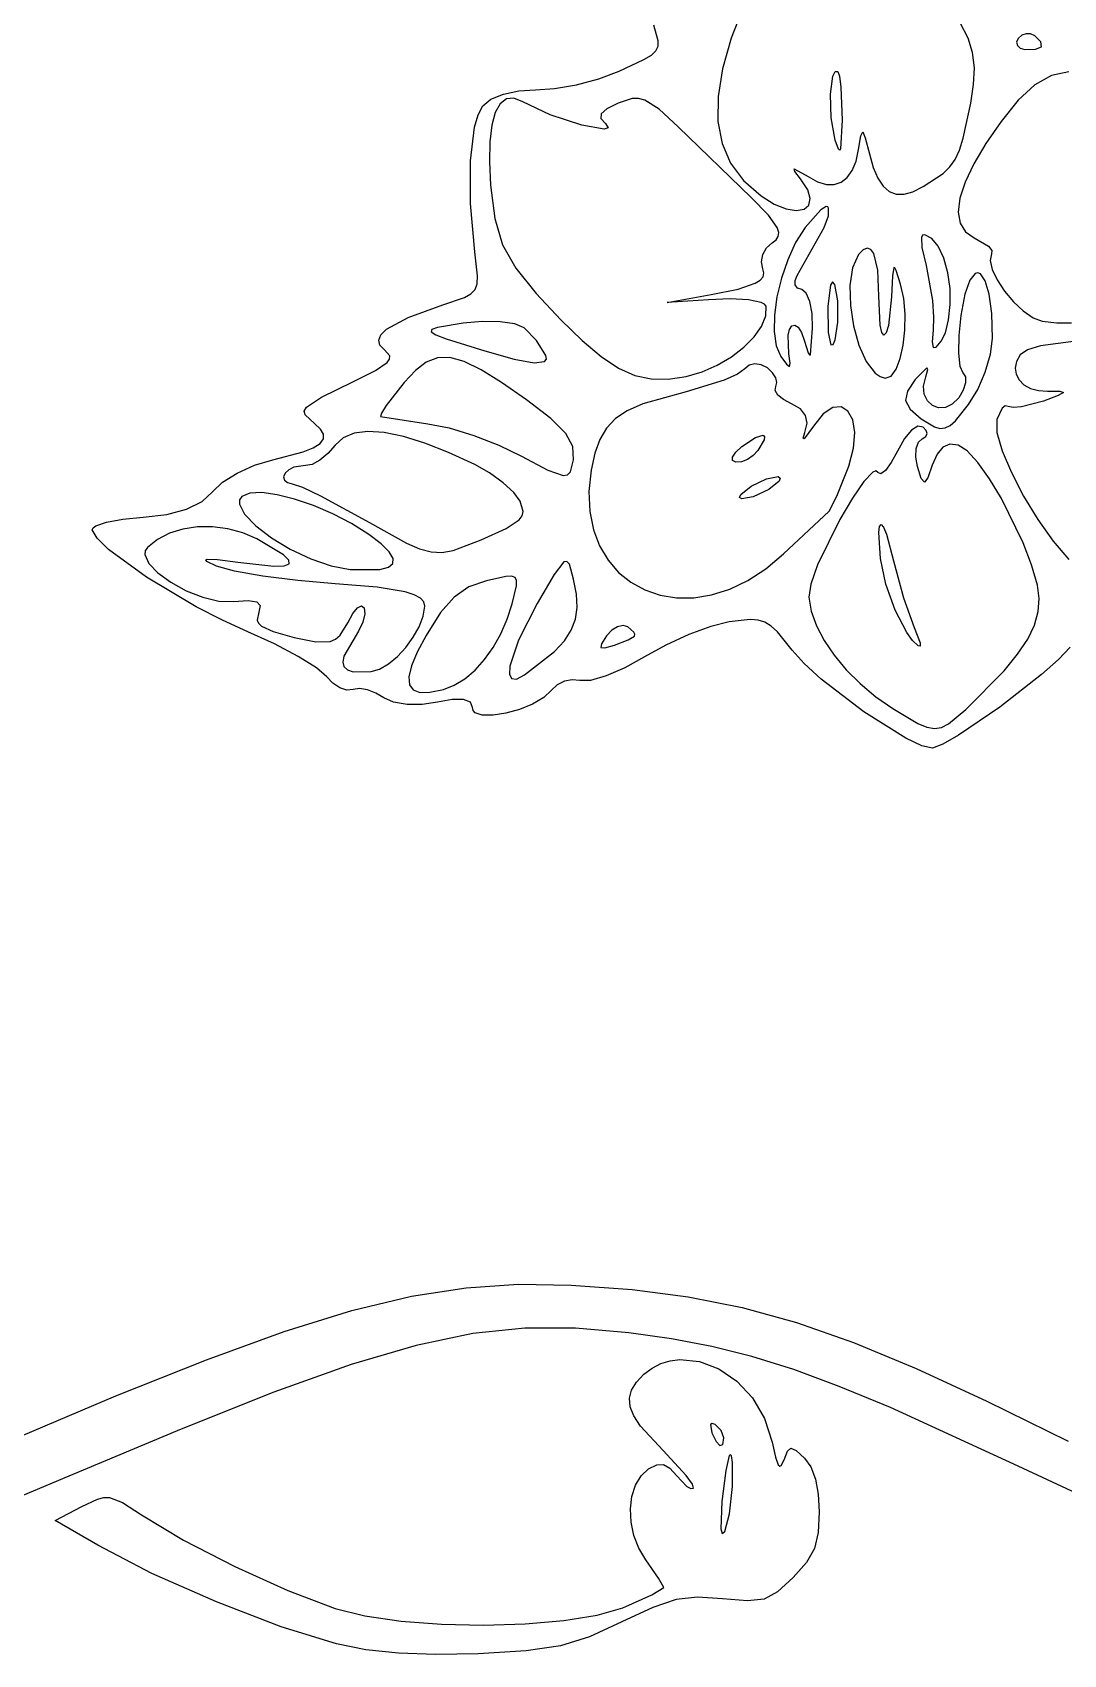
# Model space of a CAD drawing. Extents: x 9 to 1857, y 16 to 982.
# Drawn here: x 249.4 to 352.3, y 31.4 to 193.4 of the extents above; entities that cross this region are included whole.
import ezdxf

# ---------------------------------------------------------------- set-up
doc = ezdxf.new("R2010")
doc.units = 0

msp = doc.modelspace()

# ---------------------------------------------------------------- linework, layer by layer
at = {"layer": 'Layer 1'}
for p, q in [((320.46699, 196.23823), (319.159458, 192.833837)), ((311.855817, 192.584184), (311.41729, 194.13751)), ((319.159458, 192.833837), (318.281058, 189.761957)), ((342.811639, 192.835104), (342.055657, 194.288916)), ((343.25927, 191.388042), (342.811639, 192.835104)), ((347.82043, 192.81691), (347.654417, 192.435149)), ((348.168901, 193.131783), (347.82043, 192.81691)), ((348.597087, 193.284162), (348.168901, 193.131783)), ((349.050688, 193.265793), (348.597087, 193.284162)), ((349.4754, 193.06842), (349.050688, 193.265793)), ((350.060677, 192.45591), (349.4754, 193.06842)), ((349.4754, 193.06842), (349.4754, 193.06842)), ((311.177868, 191.149206), (311.634282, 191.577744)), ((311.634282, 191.577744), (311.847182, 192.038683)), ((311.847182, 192.038683), (311.855817, 192.584184)), ((343.429905, 189.872164), (343.25927, 191.388042)), ((347.654417, 192.435149), (347.723035, 192.100648)), ((347.723035, 192.100648), (348.004705, 191.849475)), ((348.004705, 191.849475), (348.47785, 191.7177)), ((348.47785, 191.7177), (349.525704, 191.731515)), ((349.525704, 191.731515), (350.13282, 191.96922)), ((350.13282, 191.96922), (350.060677, 192.45591)), ((305.948528, 188.786732), (307.95504, 189.5364)), ((307.95504, 189.5364), (310.438689, 190.700909)), ((310.438689, 190.700909), (311.177868, 191.149206)), ((318.281058, 189.761957), (317.833697, 187.000604)), ((343.354898, 188.211905), (343.429905, 189.872164)), ((301.501925, 187.800691), (303.70621, 188.18792)), ((303.70621, 188.18792), (305.948528, 188.786732)), ((329.071784, 187.256485), (329.303879, 189.049496)), ((329.303879, 189.049496), (329.520403, 189.492398)), ((329.520403, 189.492398), (329.79884, 189.50898)), ((329.79884, 189.50898), (329.971678, 189.02446)), ((329.971678, 189.02446), (330.114016, 187.947651)), ((330.114016, 187.947651), (330.24821, 184.65434)), ((343.0656, 186.3317), (343.354898, 188.211905)), ((349.467744, 188.159986), (347.819069, 186.63224)), ((351.120031, 189.105475), (349.467744, 188.159986)), ((352.84921, 189.471894), (351.120031, 189.105475)), ((294.35257, 186.06858), (295.159848, 186.727609)), ((295.159848, 186.727609), (296.420092, 187.252194)), ((296.70512, 186.775429), (296.083255, 186.290686)), ((296.420092, 187.252194), (297.960811, 187.589269)), ((297.456393, 186.844272), (296.70512, 186.775429)), ((298.33127, 186.48217), (297.456393, 186.844272)), ((297.960811, 187.589269), (299.60951, 187.68577)), ((301.083674, 185.179672), (298.33127, 186.48217)), ((299.60951, 187.68577), (301.501925, 187.800691)), ((307.86634, 186.35904), (306.734805, 185.782613)), ((309.266749, 186.803198), (307.86634, 186.35904)), ((309.892, 186.804715), (309.266749, 186.803198)), ((310.520567, 186.63798), (309.892, 186.804715)), ((311.947519, 185.736119), (310.520567, 186.63798)), ((317.833697, 187.000604), (317.819284, 184.527788)), ((329.132982, 184.873457), (329.071784, 187.256485)), ((342.321426, 182.856952), (343.0656, 186.33171)), ((343.0656, 186.33171), (343.0656, 186.3317)), ((347.819069, 186.63224), (346.10072, 184.51905)), ((293.52647, 183.951505), (293.890038, 185.186185)), ((293.890038, 185.186185), (294.35257, 186.06858)), ((295.596604, 185.405089), (295.250971, 184.133682)), ((296.083255, 186.290686), (295.596604, 185.405089)), ((304.223587, 184.157754), (301.083674, 185.179672)), ((306.169675, 185.288404), (306.132493, 184.814608)), ((306.132493, 184.814608), (306.5848, 184.29942)), ((306.734805, 185.782613), (306.169675, 185.288404)), ((313.86733, 183.97035), (311.947519, 185.736119)), ((329.5179, 182.64392), (329.132982, 184.873457)), ((293.105451, 180.593304), (293.52647, 183.951505)), ((295.250971, 184.133682), (295.052161, 182.49151)), ((306.480725, 183.752356), (304.223587, 184.157754)), ((306.881288, 183.885834), (306.480725, 183.752356)), ((306.5848, 184.29942), (306.881288, 183.885834)), ((321.12876, 176.93388), (313.86733, 183.97035)), ((317.819284, 184.527788), (318.239725, 182.32152)), ((330.24821, 184.65434), (330.080282, 181.775225)), ((331.86644, 181.71975), (332.089094, 183.068954)), ((332.089094, 183.068954), (332.283761, 183.468441)), ((332.283761, 183.468441), (332.540418, 182.880675)), ((346.10072, 184.51905), (344.564394, 182.302284)), ((295.052161, 182.49151), (295.005979, 180.493617)), ((318.239725, 182.32152), (319.09693, 180.359814)), ((329.852767, 181.75321), (329.5179, 182.64392)), ((329.5179, 182.64392), (329.5179, 182.64392)), ((329.979397, 181.648612), (329.852767, 181.75321)), ((330.080282, 181.775225), (329.979397, 181.648612)), ((331.613799, 180.560982), (331.86644, 181.71975)), ((332.540418, 182.880675), (332.94904, 181.26812)), ((341.519051, 180.729097), (341.949907, 181.663831)), ((341.949907, 181.663831), (342.321426, 182.856952)), ((344.564394, 182.302284), (343.364703, 180.274965)), ((293.107967, 176.330016), (293.105451, 180.593304)), ((295.005979, 180.493617), (295.11823, 178.15505)), ((319.09693, 180.359814), (320.392805, 178.62068)), ((331.235621, 179.626367), (331.613799, 180.560982)), ((332.94904, 181.26812), (333.338053, 179.917539)), ((333.338053, 179.917539), (333.792016, 178.845657)), ((340.300188, 179.321441), (340.984074, 179.974414)), ((340.984074, 179.974414), (341.519051, 180.729097)), ((343.364703, 180.274965), (342.504981, 178.451562)), ((320.392805, 178.62068), (322.12926, 177.08213)), ((325.507024, 179.511269), (325.433074, 179.787333)), ((325.433074, 179.787333), (326.84519, 179.00435)), ((326.06779, 178.78062), (325.507024, 179.511269)), ((326.787819, 177.704017), (326.06779, 178.78062)), ((326.84519, 179.00435), (327.783494, 178.489625)), ((327.783494, 178.489625), (328.651432, 178.228888)), ((328.651432, 178.228888), (329.439809, 178.217166)), ((329.439809, 178.217166), (330.13943, 178.449486)), ((330.13943, 178.449486), (330.741099, 178.920877)), ((330.741099, 178.920877), (331.235621, 179.626367)), ((333.792016, 178.845657), (334.318552, 178.047834)), ((338.30655, 178.00728), (340.300188, 179.321441)), ((342.504981, 178.451562), (341.988564, 176.846546)), ((295.11823, 178.15505), (295.532711, 174.821773)), ((322.865842, 175.161768), (321.12876, 176.93388)), ((322.12926, 177.08213), (323.441926, 176.261104)), ((327.049464, 176.826056), (326.787819, 177.704017)), ((326.908727, 176.170886), (327.049464, 176.826056)), ((334.318552, 178.047834), (334.925281, 177.519434)), ((334.925281, 177.519434), (335.619824, 177.255816)), ((335.619824, 177.255816), (336.409803, 177.252344)), ((336.409803, 177.252344), (337.302838, 177.504378)), ((337.302838, 177.504378), (338.30655, 178.00728)), ((341.988564, 176.846546), (341.818787, 175.474387)), ((293.55247, 171.49768), (293.107967, 176.330016)), ((323.750526, 173.914457), (322.865842, 175.161768)), ((323.441926, 176.261104), (324.632206, 175.783616)), ((324.632206, 175.783616), (325.644098, 175.625516)), ((325.644098, 175.625516), (326.421605, 175.762656)), ((326.421605, 175.762656), (326.908727, 176.170886)), ((328.112602, 175.707444), (326.52558, 173.92963)), ((328.636853, 176.015615), (328.112602, 175.707444)), ((328.423724, 173.943382), (328.851934, 175.092138)), ((328.797887, 175.996912), (328.636853, 176.015615)), ((328.87866, 175.8525), (328.797887, 175.996912)), ((328.851934, 175.092138), (328.87866, 175.8525)), ((341.818787, 175.474387), (341.998985, 174.349555)), ((295.532711, 174.821773), (296.307771, 172.201629)), ((323.894857, 173.441121), (323.750526, 173.914457)), ((323.852055, 173.043208), (323.894857, 173.441121)), ((326.52558, 173.92963), (325.585671, 172.42699)), ((325.72745, 169.12401), (328.423724, 173.943382)), ((341.998985, 174.349555), (342.532495, 173.486519)), ((342.532495, 173.486519), (343.42265, 172.89975)), ((296.307771, 172.201629), (297.63001, 169.852495)), ((322.303762, 171.231792), (322.668416, 171.88968)), ((322.668416, 171.88968), (323.23967, 172.39928)), ((323.23967, 172.39928), (323.630774, 172.702125)), ((323.630774, 172.702125), (323.852055, 173.043208)), ((325.585671, 172.42699), (324.793032, 170.709517)), ((332.73253, 171.86769), (332.325713, 171.702891)), ((333.089648, 171.73472), (332.73253, 171.86769)), ((333.390609, 171.317234), (333.089648, 171.73472)), ((338.265657, 173.146075), (338.151444, 172.922361)), ((338.151444, 172.922361), (338.203012, 171.921434)), ((338.203012, 171.921434), (338.61441, 170.11949)), ((338.475901, 173.197891), (338.265657, 173.146075)), ((339.19258, 172.82364), (338.475901, 173.197891)), ((339.830273, 172.066047), (339.19258, 172.82364)), ((340.385258, 170.870604), (339.830273, 172.066047)), ((343.42265, 172.89975), (344.851294, 172.049215)), ((344.851294, 172.049215), (345.172499, 171.636937)), ((293.815141, 169.08721), (293.55247, 171.49768)), ((322.17603, 170.510548), (322.303762, 171.231792)), ((322.31554, 169.81088), (322.17603, 170.510548)), ((324.793032, 170.709517), (324.164967, 168.86913)), ((331.87566, 171.22707), (331.267368, 169.885944)), ((332.325713, 171.702891), (331.87566, 171.22707)), ((333.798216, 169.681721), (333.390609, 171.317234)), ((338.61441, 170.11949), (339.244575, 166.630036)), ((340.797941, 169.401408), (340.385258, 170.870604)), ((345.1558, 171.30317), (344.996342, 170.646256)), ((344.996342, 170.646256), (345.208534, 169.741464)), ((345.172499, 171.636937), (345.1558, 171.30317)), ((293.775205, 168.30845), (293.815141, 169.08721)), ((297.63001, 169.852495), (299.68603, 167.33225)), ((321.537452, 168.351931), (322.038287, 168.668502)), ((322.038287, 168.668502), (322.326685, 169.013083)), ((322.414988, 169.391825), (322.31554, 169.81088)), ((322.326685, 169.013083), (322.414988, 169.391825)), ((324.164967, 168.86913), (323.718784, 166.997746)), ((325.532244, 168.621302), (325.72745, 169.12401)), ((325.554574, 168.190146), (325.532244, 168.621302)), ((329.274125, 168.499171), (329.061914, 168.172001)), ((329.513, 168.244), (329.274125, 168.499171)), ((331.267368, 169.885944), (331.004858, 168.131377)), ((333.90367, 167.06717), (333.798216, 169.681721)), ((335.250828, 169.088916), (335.1429, 167.00287)), ((335.390679, 169.928049), (335.250828, 169.088916)), ((335.496079, 169.912556), (335.390679, 169.928049)), ((335.637665, 169.624375), (335.496079, 169.912556)), ((336.067, 168.282), (335.637665, 169.624375)), ((341.00873, 167.82256), (340.797941, 169.401408)), ((342.983485, 168.660592), (342.487576, 167.277253)), ((343.516524, 169.319528), (342.983485, 168.660592)), ((343.78354, 169.387097), (343.516524, 169.319528)), ((344.043728, 169.28527), (343.78354, 169.387097)), ((344.522131, 168.589029), (344.043728, 169.28527)), ((344.908771, 167.262013), (344.522131, 168.589029)), ((345.208534, 169.741464), (345.719384, 168.686293)), ((345.719384, 168.686293), (346.455899, 167.57824)), ((290.37192, 166.19269), (292.523043, 166.932057)), ((292.523043, 166.932057), (293.166428, 167.293041)), ((293.166428, 167.293041), (293.571391, 167.731116)), ((293.571391, 167.731116), (293.775205, 168.30845)), ((299.68603, 167.33225), (302.123346, 164.71554)), ((312.748881, 166.451596), (317.16289, 167.2427)), ((317.16289, 167.2427), (319.849101, 167.778209)), ((319.849101, 167.778209), (321.537452, 168.351931)), ((323.718784, 166.997746), (323.471787, 165.187286)), ((325.77923, 167.87642), (325.554574, 168.190146)), ((326.191, 167.726), (325.77923, 167.87642)), ((326.651865, 167.382083), (326.191, 167.72605)), ((326.191, 167.72605), (326.191, 167.726)), ((327.010191, 166.541384), (326.651865, 167.382083)), ((329.061914, 168.172001), (328.80978, 166.05761)), ((329.807814, 166.614265), (329.513, 168.244)), ((329.513, 168.244), (329.513, 168.244)), ((331.004858, 168.131377), (331.049716, 166.141298)), ((334.022245, 164.172765), (333.90367, 167.06717)), ((335.1429, 167.00287), (334.842288, 164.130204)), ((336.06703, 168.28193), (336.067, 168.282)), ((336.377491, 166.836061), (336.06703, 168.28193)), ((341.006391, 166.223216), (341.00873, 167.82256)), ((341.00873, 167.82256), (341.00873, 167.82256)), ((342.487576, 167.277253), (342.07176, 165.1383)), ((345.160682, 165.335434), (344.908771, 167.262013)), ((346.455899, 167.57824), (347.345085, 166.514805)), ((286.885084, 164.936052), (290.37192, 166.19269)), ((316.88656, 166.71473), (312.748881, 166.451596)), ((319.061979, 166.798601), (316.88656, 166.71473)), ((320.872825, 166.702549), (319.061979, 166.798601)), ((322.130148, 166.448154), (320.872825, 166.702549)), ((322.492193, 166.268323), (322.130148, 166.448154)), ((322.645, 166.057), (322.492193, 166.268323)), ((322.601112, 165.090049), (322.64496, 166.05696)), ((322.64496, 166.05696), (322.645, 166.057)), ((327.230347, 165.33031), (327.010191, 166.541384)), ((327.2767, 163.87522), (327.230347, 165.33031)), ((328.80978, 166.05761), (328.849129, 163.450475)), ((329.797401, 164.483576), (329.807814, 166.614265)), ((331.049716, 166.141298), (331.363529, 164.093637)), ((336.51233, 165.268453), (336.377491, 166.836061)), ((336.487738, 163.678741), (336.51233, 165.268453)), ((339.244575, 166.630036), (339.366157, 164.984041)), ((340.838767, 164.698213), (341.006391, 166.223216)), ((345.2349, 162.8405), (345.160682, 165.335434)), ((347.345085, 166.514805), (348.313949, 165.593486)), ((348.313949, 165.593486), (349.289499, 164.911781)), ((284.178768, 163.217278), (284.743105, 163.767092)), ((284.743105, 163.767092), (286.885084, 164.936052)), ((289.25002, 163.747009), (289.190044, 163.515787)), ((289.81868, 163.943502), (289.25002, 163.747009)), ((292.38064, 164.362), (289.81868, 163.943502)), ((294.288876, 164.533355), (292.38064, 164.362)), ((296.073239, 164.506757), (294.288876, 164.533355)), ((297.533892, 164.296781), (296.073239, 164.506757)), ((298.471, 163.918), (297.533892, 164.296781)), ((299.715204, 162.646901), (298.471, 163.918)), ((298.471, 163.918), (298.471, 163.918)), ((302.123346, 164.71554), (304.256184, 162.629613)), ((321.429396, 162.998978), (322.178138, 164.055086)), ((322.178138, 164.055086), (322.601112, 165.090049)), ((323.471787, 165.187286), (323.441281, 163.529667)), ((324.826811, 163.158908), (324.9701, 163.756577)), ((324.9701, 163.756577), (325.201968, 164.10509)), ((325.201968, 164.10509), (325.495167, 164.182352)), ((325.495167, 164.182352), (325.822452, 163.966269)), ((325.822452, 163.966269), (326.156576, 163.434747)), ((327.054369, 161.212019), (327.2767, 163.87522)), ((329.54123, 162.720547), (329.797401, 164.483576)), ((331.363529, 164.093637), (331.907881, 162.166324)), ((334.191975, 163.441892), (334.022245, 164.172765)), ((334.842288, 164.130204), (334.62705, 163.41931)), ((336.319909, 162.166556), (336.487738, 163.678741)), ((339.32754, 163.68536), (339.229852, 162.510422)), ((339.366157, 164.984041), (339.32754, 163.68536)), ((340.534902, 163.420165), (340.838767, 164.698213)), ((342.07176, 165.1383), (341.86566, 163.12915)), ((349.289499, 164.911781), (350.19874, 164.56719)), ((350.19874, 164.56719), (351.654482, 164.409513)), ((351.654482, 164.409513), (353.120723, 164.417932)), ((283.953443, 162.691527), (284.178768, 163.217278)), ((284.068063, 162.190553), (283.953443, 162.691527)), ((284.52356, 161.71507), (284.068063, 162.190553)), ((289.190044, 163.515787), (289.664103, 163.217414)), ((289.664103, 163.217414), (290.697549, 162.819465)), ((290.697549, 162.819465), (294.54401, 161.59514)), ((300.63438, 161.15114), (299.715204, 162.646901)), ((304.256184, 162.629613), (306.156105, 161.034869)), ((320.408241, 161.968633), (321.429396, 162.998978)), ((323.441281, 163.529667), (323.644574, 162.116809)), ((323.644574, 162.116809), (324.09897, 161.04063)), ((324.91496, 161.30448), (324.826811, 163.158908)), ((326.156576, 163.434747), (326.47029, 162.56569)), ((326.47029, 162.56569), (326.830979, 161.4248)), ((328.849129, 163.450475), (329.09877, 162.19379)), ((329.09877, 162.19379), (329.33957, 162.248346)), ((329.33957, 162.248346), (329.54123, 162.720547)), ((331.907881, 162.166324), (332.64436, 160.537289)), ((334.401927, 163.190306), (334.191975, 163.441892)), ((334.62705, 163.41931), (334.401927, 163.190306)), ((336.025032, 160.831534), (336.319909, 162.166556)), ((339.229852, 162.510422), (339.312984, 161.955516)), ((339.602469, 161.984615), (340.12384, 162.56169)), ((340.12384, 162.56169), (340.534902, 163.420165)), ((341.86566, 163.12915), (341.836796, 161.380501)), ((345.035944, 161.264097), (345.2349, 162.8405)), ((345.2349, 162.8405), (345.2349, 162.8405)), ((350.023327, 162.111992), (348.731732, 161.718052)), ((353.578821, 162.570451), (350.023327, 162.111992)), ((283.625616, 159.647565), (284.80222, 160.459777)), ((285.054794, 161.101399), (284.52356, 161.71507)), ((284.80222, 160.459777), (285.035247, 160.792997)), ((285.035247, 160.792997), (285.054794, 161.101399)), ((288.704869, 160.481441), (287.61886, 159.656669)), ((289.825347, 160.909777), (288.704869, 160.481441)), ((291.059016, 160.930509), (289.825347, 160.909777)), ((292.484596, 160.532466), (291.059016, 160.930509)), ((294.180806, 159.70448), (292.484596, 160.532466)), ((294.54401, 161.59514), (297.495685, 160.768925)), ((297.495685, 160.768925), (299.483339, 160.420344)), ((299.483339, 160.420344), (300.523921, 160.54816)), ((300.523921, 160.54816), (300.694356, 160.790332)), ((300.694356, 160.790332), (300.63438, 161.15114)), ((306.156105, 161.034869), (307.894672, 159.891713)), ((317.762121, 160.172853), (319.168031, 161.010955)), ((319.168031, 161.010955), (320.408241, 161.968633)), ((324.09897, 161.04063), (324.660645, 160.26408)), ((325.037678, 160.385992), (324.91496, 161.30448)), ((324.963228, 160.04253), (325.037678, 160.385992)), ((326.830979, 161.4248), (326.956908, 161.197639)), ((326.956908, 161.197639), (327.054369, 161.212019)), ((332.64436, 160.537289), (333.534551, 159.384461)), ((335.619301, 159.773306), (336.025032, 160.831534)), ((339.312984, 161.955516), (339.602469, 161.984615)), ((341.836796, 161.380501), (341.978237, 160.080121)), ((344.520602, 159.495972), (345.035944, 161.264097)), ((347.630441, 160.554236), (347.503549, 159.891812)), ((347.99857, 161.22762), (347.630441, 160.554236)), ((348.731732, 161.718052), (347.99857, 161.22762)), ((281.38476, 158.52212), (283.625616, 159.647565)), ((287.61886, 159.656669), (286.4886, 158.44663)), ((296.226367, 158.435381), (294.180806, 159.70448)), ((307.894672, 159.891713), (309.543447, 159.160545)), ((309.543447, 159.160545), (311.17399, 158.801769)), ((311.17399, 158.801769), (312.857864, 158.775786)), ((312.857864, 158.775786), (314.66663, 159.043)), ((314.66663, 159.043), (316.243869, 159.501232)), ((316.243869, 159.501232), (317.762121, 160.172853)), ((319.783542, 159.275785), (318.44055, 158.66489)), ((320.50648, 159.81117), (319.783542, 159.275785)), ((320.947497, 160.172874), (320.50648, 159.81117)), ((321.522881, 160.310861), (320.947497, 160.172874)), ((322.15808, 160.222103), (321.522881, 160.310861)), ((322.77854, 159.90357), (322.15808, 160.222103)), ((323.284702, 159.430244), (322.77854, 159.90357)), ((323.608634, 158.920019), (323.284702, 159.430244)), ((323.723336, 158.434234), (323.608634, 158.920019)), ((324.660645, 160.26408), (324.963228, 160.04253)), ((333.534551, 159.384461), (334.025284, 159.042228)), ((334.025284, 159.042228), (334.54004, 158.88577)), ((334.54004, 158.88577), (335.118906, 159.091507)), ((335.118906, 159.091507), (335.619301, 159.773306)), ((337.52685, 158.75349), (336.742113, 157.597096)), ((338.684911, 159.923929), (337.52685, 158.75349)), ((338.357336, 158.094251), (338.57068, 159.02631)), ((338.57068, 159.02631), (338.785161, 159.733189)), ((338.785161, 159.733189), (338.684911, 159.923929)), ((341.978237, 160.080121), (342.28305, 159.41578)), ((342.28305, 159.41578), (342.539737, 159.006593)), ((342.539737, 159.006593), (342.550131, 158.400954)), ((343.76702, 157.752392), (344.520602, 159.495972)), ((347.503549, 159.891812), (347.598831, 159.265769)), ((347.598831, 159.265769), (347.897225, 158.701525)), ((278.22612, 156.97609), (281.38476, 158.52212)), ((286.4886, 158.44663), (284.692769, 156.142075)), ((298.7, 156.714), (296.226367, 158.435381)), ((314.66156, 157.51759), (310.317272, 156.301208)), ((318.44055, 158.66489), (314.66156, 157.51759)), ((323.537965, 157.646701), (323.60181, 158.03423)), ((323.809711, 157.194897), (323.537965, 157.646701)), ((323.60181, 158.03423), (323.723336, 158.434234)), ((324.366055, 156.734968), (323.809711, 157.194897)), ((336.742113, 157.597096), (336.564676, 156.664698)), ((338.434244, 157.283228), (338.357336, 158.094251)), ((338.745928, 156.628385), (338.434244, 157.283228)), ((342.327315, 157.680525), (341.88437, 156.92697)), ((342.550131, 158.400954), (342.327315, 157.680525)), ((342.85334, 156.24962), (343.76702, 157.752392)), ((347.897225, 158.701525), (348.379669, 158.224501)), ((348.379669, 158.224501), (349.027101, 157.860115)), ((349.027101, 157.860115), (349.820459, 157.633789)), ((349.820459, 157.633789), (350.74068, 157.57094)), ((351.792312, 157.156221), (350.33792, 156.59657)), ((350.74068, 157.57094), (351.966483, 157.577597)), ((352.326096, 157.461294), (351.792312, 157.156221)), ((351.966483, 157.577597), (352.326096, 157.461294)), ((276.512241, 155.586871), (276.729701, 155.979539)), ((276.599236, 155.211038), (276.512241, 155.586871)), ((276.729701, 155.979539), (278.22612, 156.97609)), ((284.692769, 156.142075), (284.216402, 155.389375)), ((301.137211, 154.844196), (298.69999, 156.714)), ((298.69999, 156.714), (298.7, 156.714)), ((308.778789, 155.624541), (307.587945, 154.840623)), ((310.317272, 156.301208), (308.778789, 155.624541)), ((325.156, 156.32306), (324.366055, 156.734968)), ((326.059337, 155.806983), (325.156, 156.32306)), ((326.58431, 155.161297), (326.059337, 155.806983)), ((329.287393, 155.953493), (328.345741, 155.331547)), ((330.127767, 156.014538), (329.287393, 155.953493)), ((330.811764, 155.577131), (330.127767, 156.014538)), ((331.284285, 154.703724), (330.811764, 155.577131)), ((336.564676, 156.664698), (337.019296, 155.795437)), ((337.019296, 155.795437), (338.13073, 154.82846)), ((339.236914, 156.164869), (338.745928, 156.628385)), ((339.851726, 155.927824), (339.236914, 156.164869)), ((340.534889, 155.952395), (339.851726, 155.927824)), ((341.230929, 156.273729), (340.534889, 155.952395)), ((341.88437, 156.92697), (341.230929, 156.273729)), ((341.540169, 154.634784), (342.85334, 156.24962)), ((346.192108, 155.895062), (345.66092, 154.76752)), ((346.511938, 156.121202), (346.192108, 155.895062)), ((346.81733, 156.06547), (346.511938, 156.121202)), ((347.309265, 155.94923), (346.81733, 156.06547)), ((348.137023, 156.010616), (347.309265, 155.94923)), ((350.33792, 156.59657), (348.137023, 156.010616)), ((277.53846, 154.34916), (276.599236, 155.211038)), ((278.151606, 153.802107), (277.53846, 154.34916)), ((284.216402, 155.389375), (284.1245, 155.05159)), ((284.1245, 155.05159), (288.87019, 154.32374)), ((288.87019, 154.32374), (290.981048, 153.912148)), ((290.981048, 153.912148), (293.446401, 153.162516)), ((302.625646, 153.361229), (301.137211, 154.844196)), ((306.688637, 153.903251), (306.024763, 152.766226)), ((307.587945, 154.840623), (306.688637, 153.903251)), ((327.35791, 154.08625), (326.431753, 152.821743)), ((326.51355, 153.45067), (326.734516, 154.378396)), ((326.734516, 154.378396), (326.58431, 155.161297)), ((328.345741, 155.331547), (327.35791, 154.08625)), ((331.49023, 153.456766), (331.284285, 154.703724)), ((337.786066, 154.081239), (337.155122, 153.68258)), ((338.31483, 153.99547), (337.786066, 154.081239)), ((338.13073, 154.82846), (339.459133, 154.008543)), ((338.623366, 153.670242), (338.31483, 153.99547)), ((339.459133, 154.008543), (339.998813, 153.86603)), ((339.998813, 153.86603), (340.50219, 153.915871)), ((340.50219, 153.915871), (341.004297, 154.168609)), ((341.004297, 154.168609), (341.540169, 154.634784)), ((345.66092, 154.76752), (345.686079, 153.453065)), ((277.424488, 151.927239), (278.094405, 152.358741)), ((278.094405, 152.358741), (278.435169, 152.811791)), ((278.452372, 153.291282), (278.151606, 153.802107)), ((278.435169, 152.811791), (278.452372, 153.291282)), ((280.412206, 152.92291), (279.6127, 152.18482)), ((281.503429, 153.378386), (280.412206, 152.92291)), ((282.874937, 153.552824), (281.503429, 153.378386)), ((284.515301, 153.4478), (282.874937, 153.552824)), ((286.41309, 153.06489), (284.515301, 153.4478)), ((288.556873, 152.405669), (286.41309, 153.06489)), ((290.93522, 151.471714), (288.556873, 152.405669)), ((293.446401, 153.162516), (295.959652, 152.181429)), ((303.32911, 152.056774), (302.625646, 153.361229)), ((306.024763, 152.766226), (305.540222, 151.383346)), ((320.22335, 152.04738), (321.566787, 152.952961)), ((321.566787, 152.952961), (322.339108, 153.173413)), ((322.453345, 152.730553), (321.82253, 151.6462)), ((322.339108, 153.173413), (322.483922, 153.033533)), ((322.483922, 153.033533), (322.453345, 152.730553)), ((326.332776, 152.889121), (326.51355, 153.45067)), ((326.431753, 152.821743), (326.332776, 152.889121)), ((331.374502, 151.898708), (331.49023, 153.456766)), ((336.46632, 152.841136), (335.76398, 151.59855)), ((337.155122, 153.68258), (336.46632, 152.841136)), ((337.631439, 151.840661), (337.844669, 152.480798)), ((337.844669, 152.480798), (338.22453, 152.82822)), ((338.22453, 152.82822), (338.57526, 153.048311)), ((338.57526, 153.048311), (338.709191, 153.341754)), ((338.709191, 153.341754), (338.623366, 153.670242)), ((340.980647, 152.289844), (340.279769, 151.994823)), ((341.82419, 152.2035), (340.980647, 152.289844)), ((345.686079, 153.453065), (346.208799, 151.622544)), ((271.562588, 150.178048), (273.38391, 150.71309)), ((273.38391, 150.71309), (276.419828, 151.512392)), ((276.419828, 151.512392), (277.424488, 151.927239)), ((278.072532, 150.68374), (277.292711, 150.260389)), ((278.878413, 151.347533), (278.072532, 150.68374)), ((279.6127, 152.18482), (278.878413, 151.347533)), ((293.5367, 150.2646), (290.93522, 151.471714)), ((295.959652, 152.181429), (298.2142, 151.07547)), ((298.2142, 151.07547), (300.843107, 149.680659)), ((303.106527, 149.526941), (303.41142, 150.72251)), ((303.41142, 150.72251), (303.32911, 152.056774)), ((305.540222, 151.383346), (305.17891, 149.70841)), ((319.294394, 150.645094), (319.294644, 150.995314)), ((319.294644, 150.995314), (319.610792, 151.479879)), ((319.610792, 151.479879), (320.22335, 152.04738)), ((320.783041, 150.768567), (320.18456, 150.531764)), ((321.353017, 151.152795), (320.783041, 150.768567)), ((321.82253, 151.6462), (321.353017, 151.152795)), ((330.882, 150.092), (331.374502, 151.898708)), ((335.76398, 151.59855), (335.135349, 150.455432)), ((337.599909, 150.999061), (337.631439, 151.840661)), ((337.76515, 150.04725), (337.599909, 150.999061)), ((339.703246, 151.304307), (339.23277, 150.20417)), ((340.279769, 151.994823), (339.703246, 151.304307)), ((342.708156, 151.633369), (341.82419, 152.2035)), ((343.769025, 150.465802), (342.708156, 151.633369)), ((346.208799, 151.622544), (347.131082, 149.449066)), ((268.356909, 148.487342), (269.821115, 149.401425)), ((269.821115, 149.401425), (271.562588, 150.178048)), ((274.60987, 149.38953), (274.459444, 149.02837)), ((274.975538, 149.727685), (274.60987, 149.38953)), ((275.47955, 149.98274), (274.975538, 149.727685)), ((276.6366, 150.14443), (275.47955, 149.98274)), ((277.292711, 150.260389), (276.6366, 150.14443)), ((293.53677, 150.2646), (293.5367, 150.2646)), ((295.023643, 149.416003), (293.53677, 150.2646)), ((296.374801, 148.442696), (295.023643, 149.416003)), ((300.843107, 149.680659), (302.362152, 149.17207)), ((302.362152, 149.17207), (302.810224, 149.242996)), ((302.810224, 149.242996), (303.106527, 149.526941)), ((305.17891, 149.70841), (304.951794, 147.549609)), ((319.62953, 150.48063), (319.294394, 150.645094)), ((320.18456, 150.531764), (319.62953, 150.48063)), ((319.62953, 150.48063), (319.62953, 150.48063)), ((322.68713, 148.83812), (323.847154, 149.046871)), ((323.847154, 149.046871), (324.048002, 148.904516)), ((329.69102, 147.081563), (330.88204, 150.09198)), ((330.88204, 150.09198), (330.882, 150.092)), ((333.293651, 149.494873), (332.397142, 148.549788)), ((333.603864, 149.617725), (333.293651, 149.494873)), ((333.79791, 149.46392), (333.603864, 149.617725)), ((334.087803, 149.318075), (333.79791, 149.46392)), ((334.55512, 149.671926), (334.087803, 149.318075)), ((335.135349, 150.455432), (334.55512, 149.671926)), ((338.136282, 148.871669), (337.76515, 150.04725)), ((339.23277, 150.20417), (338.779328, 148.940424)), ((344.933232, 148.831038), (343.769025, 150.465802)), ((347.131082, 149.449066), (348.35493, 147.105739)), ((266.309612, 146.560877), (267.36739, 147.53992)), ((267.36739, 147.53992), (268.356909, 148.487342)), ((272.275387, 147.447774), (271.070584, 147.397488)), ((273.802733, 147.238257), (272.275387, 147.447774)), ((274.459444, 149.02837), (274.541464, 148.710671)), ((274.541464, 148.710671), (274.83292, 148.470772)), ((274.83292, 148.470772), (275.3108, 148.34301)), ((275.3108, 148.34301), (276.343647, 147.990888)), ((276.343647, 147.990888), (278.146101, 147.14007)), ((297.441351, 147.464839), (296.374801, 148.442696)), ((298.0744, 146.60259), (297.441351, 147.464839)), ((304.951794, 147.549609), (305.03037, 145.55839)), ((320.10298, 147.26752), (321.136399, 148.100336)), ((321.136399, 148.100336), (322.68713, 148.83812)), ((322.9078, 147.774943), (321.35707, 147.03716)), ((323.94121, 148.60775), (322.9078, 147.774943)), ((324.048002, 148.904516), (323.94121, 148.60775)), ((332.397142, 148.549788), (331.253211, 146.889848)), ((338.444086, 148.499493), (338.136282, 148.871669)), ((338.779328, 148.940424), (338.444086, 148.499493)), ((346.127214, 146.859315), (344.933232, 148.831038)), ((262.792743, 145.262358), (264.766405, 145.794925)), ((264.766405, 145.794925), (266.309612, 146.560877)), ((270.057544, 146.71589), (270.039828, 146.298571)), ((270.039828, 146.298571), (270.553018, 145.292365)), ((270.2832, 147.05913), (270.057544, 146.71589)), ((271.070584, 147.397488), (270.2832, 147.05913)), ((275.557748, 146.797204), (273.802733, 147.238257)), ((277.445556, 146.152884), (275.557748, 146.797204)), ((279.371285, 145.333564), (277.445556, 146.152884)), ((278.146101, 147.14007), (283.04475, 144.45294)), ((298.381781, 145.562434), (298.0744, 146.60259)), ((319.996194, 146.97076), (320.10298, 147.26752)), ((320.197045, 146.828407), (319.996194, 146.97076)), ((321.35707, 147.03716), (320.197045, 146.828407)), ((321.35707, 147.03716), (321.35707, 147.03716)), ((328.93923, 145.61241), (329.69102, 147.081563)), ((331.253211, 146.889848), (330.00669, 144.776235)), ((348.310238, 142.425945), (346.127214, 146.859315)), ((348.35493, 147.105739), (349.782347, 144.765672)), ((255.702591, 144.121492), (256.77867, 144.489462)), ((256.77867, 144.489462), (258.414684, 144.790522)), ((258.414684, 144.790522), (260.4436, 144.98347)), ((260.4436, 144.98347), (262.792743, 145.262358)), ((270.553018, 145.292365), (271.672384, 144.14185)), ((281.240057, 144.367514), (279.371285, 145.333564)), ((282.957, 143.283), (281.240057, 144.367514)), ((283.04475, 144.45294), (286.713754, 142.400557)), ((296.665195, 143.851575), (297.987576, 144.720706)), ((297.987576, 144.720706), (298.286539, 145.130881)), ((298.286539, 145.130881), (298.381781, 145.562434)), ((305.03037, 145.55839), (305.389916, 143.745546)), ((324.38471, 141.32213), (328.93923, 145.61241)), ((330.00669, 144.776235), (327.785198, 140.232724)), ((333.974334, 144.07861), (334.13027, 144.262344)), ((334.13027, 144.262344), (334.358474, 144.006571)), ((349.782347, 144.765672), (351.315336, 142.601974)), ((255.35348, 143.72781), (255.426725, 143.92529)), ((255.842042, 142.890375), (255.35348, 143.72781)), ((255.426725, 143.92529), (255.702591, 144.121492)), ((256.988256, 141.769788), (255.842042, 142.890375)), ((261.864497, 142.779585), (260.85317, 141.9797)), ((263.064673, 143.388268), (261.864497, 142.779585)), ((264.410046, 143.802337), (263.064673, 143.388268)), ((265.85696, 144.018383), (264.410046, 143.802337)), ((267.361763, 144.032992), (265.85696, 144.018383)), ((268.880802, 143.842753), (267.361763, 144.032992)), ((270.370422, 143.444257), (268.880802, 143.842753)), ((271.78697, 142.83409), (270.370422, 143.444257)), ((271.672384, 144.14185), (273.247539, 142.948364)), ((274.434413, 141.244284), (271.78697, 142.83409)), ((273.247539, 142.948364), (275.128095, 141.813244)), ((282.95706, 143.283), (282.957, 143.283)), ((284.187305, 142.339069), (282.95706, 143.283)), ((291.376212, 141.679333), (294.18805, 142.72921)), ((294.18805, 142.72921), (296.665195, 143.851575)), ((305.389916, 143.745546), (306.005714, 142.121873)), ((333.90297, 143.453063), (333.974334, 144.07861)), ((334.06317, 140.8673), (333.90297, 143.453063)), ((334.358474, 144.006571), (334.646643, 143.3136)), ((334.646643, 143.3136), (335.35366, 140.62529)), ((351.315336, 142.601974), (352.855899, 140.787754)), ((260.768709, 138.996935), (256.988256, 141.769788)), ((260.637739, 141.643691), (260.601182, 141.258143)), ((260.601182, 141.258143), (260.997476, 140.380662)), ((260.85317, 141.9797), (260.637739, 141.643691)), ((274.980505, 140.705081), (274.434413, 141.244284)), ((275.128095, 141.813244), (277.163665, 140.837828)), ((284.998678, 141.537551), (284.187305, 142.339069)), ((285.391673, 140.87938), (284.998678, 141.537551)), ((286.713754, 142.400557), (288.043339, 141.823678)), ((288.043339, 141.823678), (289.187844, 141.522901)), ((289.187844, 141.522901), (290.260918, 141.480646)), ((290.260918, 141.480646), (291.376212, 141.679333)), ((306.005714, 142.121873), (306.853043, 140.698164)), ((322.622077, 139.833818), (324.38471, 141.32213)), ((349.152152, 140.224775), (348.310238, 142.425945)), ((260.997476, 140.380662), (261.907614, 139.431722)), ((261.907614, 139.431722), (263.197161, 138.495793)), ((266.69174, 140.731311), (266.830131, 140.812162)), ((266.800649, 140.587023), (266.69174, 140.731311)), ((267.75448, 140.10704), (266.800649, 140.587023)), ((266.830131, 140.812162), (267.854708, 140.784653)), ((269.555647, 139.603517), (267.75448, 140.10704)), ((267.854708, 140.784653), (269.88616, 140.50669)), ((272.389558, 139.105896), (269.555647, 139.603517)), ((269.88616, 140.50669), (273.493712, 140.092461)), ((273.493712, 140.092461), (274.511368, 140.130654)), ((274.511368, 140.130654), (275.006561, 140.334366)), ((275.006561, 140.334366), (274.980505, 140.705081)), ((277.163665, 140.837828), (279.203862, 140.123454)), ((279.203862, 140.123454), (281.0983, 139.77146)), ((281.0983, 139.77146), (284.06534, 139.774301)), ((284.06534, 139.774301), (284.924509, 139.99682)), ((284.924509, 139.99682), (285.366785, 140.365491)), ((285.366785, 140.365491), (285.391673, 140.87938)), ((302.445125, 140.522754), (301.471368, 139.284776)), ((302.752359, 140.578289), (302.445125, 140.522754)), ((302.991442, 140.292402), (302.752359, 140.578289)), ((303.42, 138.799), (302.991442, 140.292402)), ((306.853043, 140.698164), (307.907183, 139.485213)), ((307.907183, 139.485213), (309.143413, 138.493814)), ((320.819053, 138.664206), (322.622077, 139.833818)), ((327.785198, 140.232724), (327.099889, 138.325192)), ((334.59691, 138.325315), (334.06317, 140.8673)), ((335.35366, 140.62529), (336.343856, 136.933521)), ((349.72958, 138.2076), (349.152152, 140.224775)), ((265.724972, 136.044794), (260.768709, 138.996935)), ((263.197161, 138.495793), (264.731681, 137.657339)), ((275.867505, 138.67157), (272.389558, 139.105896)), ((279.60078, 138.35793), (275.867505, 138.67157)), ((283.806398, 138.004345), (279.60078, 138.35793)), ((286.592006, 137.53968), (283.806398, 138.004345)), ((292.947705, 138.025993), (291.483189, 137.023785)), ((294.71011, 138.64648), (292.947705, 138.025993)), ((296.653514, 139.079726), (294.71011, 138.64648)), ((297.224724, 139.11195), (296.653514, 139.079726)), ((297.569106, 138.985435), (297.224724, 139.11195)), ((297.2809, 136.3549), (297.697898, 138.148772)), ((297.716789, 138.673327), (297.569106, 138.985435)), ((297.697898, 138.148772), (297.716789, 138.673327)), ((301.471368, 139.284776), (299.76049, 136.37319)), ((303.693031, 137.306336), (303.42, 138.799)), ((303.42, 138.799), (303.42, 138.799)), ((309.143413, 138.493814), (310.537013, 137.734762)), ((310.537013, 137.734762), (312.063262, 137.218852)), ((317.190709, 137.237906), (319.000357, 137.8025)), ((319.000357, 137.8025), (320.819053, 138.664206)), ((327.099889, 138.325192), (326.89131, 137.00872)), ((335.538945, 135.698936), (334.59691, 138.325315)), ((349.903242, 136.887745), (349.72958, 138.20772)), ((349.72958, 138.20772), (349.72958, 138.2076)), ((264.731681, 137.657339), (266.376739, 137.00083)), ((266.376739, 137.00083), (267.997897, 136.610731)), ((267.997897, 136.610731), (269.46072, 136.57151)), ((269.46072, 136.57151), (270.915122, 136.681099)), ((270.915122, 136.681099), (271.779035, 136.557879)), ((271.779035, 136.557879), (272.114078, 136.175877)), ((272.114078, 136.175877), (271.98187, 135.50912)), ((281.840321, 135.94607), (282.2435, 136.15254)), ((282.2435, 136.15254), (282.51694, 135.93601)), ((287.504399, 137.252637), (286.592006, 137.53968)), ((288.124299, 136.922157), (287.504399, 137.252637)), ((288.472544, 136.543019), (288.124299, 136.922157)), ((288.395617, 135.113076), (288.56995, 136.11)), ((288.56997, 136.11), (288.472544, 136.543019)), ((288.56995, 136.11), (288.56997, 136.11)), ((291.483189, 137.023785), (290.128344, 135.469165)), ((296.788652, 134.799509), (297.2809, 136.3549)), ((297.2809, 136.3549), (297.2809, 136.3549)), ((299.76049, 136.37319), (297.909304, 132.727978)), ((303.760926, 135.993188), (303.693031, 137.306336)), ((312.063262, 137.218852), (313.697442, 136.956876)), ((313.697442, 136.956876), (315.414831, 136.959629)), ((315.414831, 136.959629), (317.190709, 137.237906)), ((326.89131, 137.00872), (327.146315, 135.609856)), ((336.343856, 136.933521), (337.43765, 133.99749)), ((349.813427, 135.57395), (349.903242, 136.887745)), ((268.340949, 134.700098), (265.724972, 136.044794)), ((270.88718, 133.54891), (268.340949, 134.700098)), ((271.98187, 135.50912), (271.829579, 134.729947)), ((271.829579, 134.729947), (271.959287, 134.415349)), ((280.093618, 133.207597), (280.86194, 134.45811)), ((280.86194, 134.45811), (281.361701, 135.365095)), ((281.361701, 135.365095), (281.840321, 135.94607)), ((282.366182, 134.52983), (281.949214, 133.599571)), ((282.568129, 135.344462), (282.366182, 134.52983)), ((282.51694, 135.93601), (282.568129, 135.344462)), ((287.989142, 134.058521), (288.395617, 135.113076)), ((290.128344, 135.469165), (288.69495, 133.19144)), ((296.153103, 133.334804), (296.788652, 134.799509)), ((303.184161, 133.716724), (303.599399, 134.812377)), ((303.599399, 134.812377), (303.760926, 135.993188)), ((318.96393, 134.54785), (317.132999, 134.083783)), ((321.06089, 134.77604), (318.96393, 134.54785)), ((321.845065, 134.716107), (321.06089, 134.77604)), ((322.523363, 134.508508), (321.845065, 134.716107)), ((323.148525, 134.129506), (322.523363, 134.508508)), ((327.146315, 135.609856), (327.669587, 134.158108)), ((336.67967, 133.476164), (335.538945, 135.698936)), ((349.439325, 134.230233), (349.813427, 135.57395)), ((273.543235, 132.348556), (270.88718, 133.54891)), ((271.959287, 134.415349), (272.254677, 134.130429)), ((272.254677, 134.130429), (273.427852, 133.588673)), ((273.427852, 133.588673), (275.51979, 132.98279)), ((275.51979, 132.98279), (277.667283, 132.537528)), ((279.644135, 132.823884), (280.093618, 133.207597)), ((281.949214, 133.599571), (281.35534, 132.66114)), ((286.65953, 131.994859), (287.395466, 133.00092)), ((287.395466, 133.00092), (287.989142, 134.058521)), ((288.69495, 133.19144), (287.806614, 131.514588)), ((295.393529, 131.984796), (296.153103, 133.334804)), ((302.490927, 132.659048), (303.184161, 133.716724)), ((306.71556, 133.14933), (306.190886, 132.353572)), ((307.236809, 133.709991), (306.71556, 133.14933)), ((307.806484, 134.06363), (307.236809, 133.709991)), ((308.355682, 134.181236), (307.806484, 134.06363)), ((308.8155, 134.0338), (308.355682, 134.181236)), ((309.436373, 133.509709), (308.8155, 134.0338)), ((308.8155, 134.0338), (308.8155, 134.0338)), ((308.874942, 132.749506), (309.49072, 133.12837)), ((309.540837, 133.309963), (309.436373, 133.509709)), ((309.49072, 133.12837), (309.540837, 133.309963)), ((314.927253, 133.269296), (312.624347, 132.219214)), ((317.132999, 134.083783), (314.927253, 133.269296)), ((323.773297, 133.555367), (323.148525, 134.129506)), ((325.23264, 131.72673), (323.773297, 133.555367)), ((327.669587, 134.158108), (328.440364, 132.681021)), ((337.259039, 132.668631), (336.67967, 133.476164)), ((337.43765, 133.99749), (338.028497, 132.464206)), ((348.760122, 132.820495), (349.439325, 134.230233)), ((275.915784, 131.10181), (273.543235, 132.348556)), ((277.667283, 132.537528), (279.110312, 132.589934)), ((279.110312, 132.589934), (279.644135, 132.823884)), ((281.35534, 132.66114), (280.470782, 131.111535)), ((285.826274, 131.094924), (286.65953, 131.994859)), ((287.806614, 131.514588), (287.228293, 130.139994)), ((294.529202, 130.773495), (295.393529, 131.984796)), ((297.909304, 132.727978), (297.048101, 130.131303)), ((298.50038, 129.24209), (301.49541, 131.59217)), ((301.49541, 131.59217), (302.490927, 132.659048)), ((306.190886, 132.353572), (306.117175, 131.967868)), ((306.117175, 131.967868), (306.535127, 131.943772)), ((306.535127, 131.943772), (307.48544, 132.23284)), ((307.48544, 132.23284), (308.874942, 132.749506)), ((312.624347, 132.219214), (310.50194, 131.04836)), ((326.421744, 130.388945), (325.23264, 131.72673)), ((328.440364, 132.681021), (329.437885, 131.206138)), ((337.80948, 132.145), (337.259039, 132.668631)), ((338.026323, 132.122451), (337.80948, 132.145)), ((337.80948, 132.145), (337.80948, 132.145)), ((338.028497, 132.464206), (338.026323, 132.122451)), ((346.403172, 129.658553), (347.755009, 131.308635)), ((347.755009, 131.308635), (348.760122, 132.820495)), ((352.99884, 132.01859), (351.82889, 130.786801)), ((277.746005, 129.956014), (275.915784, 131.10181)), ((278.77508, 129.05851), (277.746005, 129.956014)), ((280.470782, 131.111535), (280.3652, 130.530134)), ((280.3652, 130.530134), (280.483674, 130.078354)), ((280.483674, 130.078354), (280.825896, 129.756709)), ((280.825896, 129.756709), (281.391561, 129.565715)), ((283.19199, 129.57774), (284.047563, 129.831779)), ((284.047563, 129.831779), (284.940638, 130.355702)), ((284.940638, 130.355702), (285.826274, 131.094924)), ((287.228293, 130.139994), (286.962509, 129.059726)), ((292.563395, 128.863058), (293.5794, 129.724912)), ((293.5794, 129.724912), (294.529202, 130.773495)), ((297.048101, 130.131303), (297.004739, 129.316676)), ((308.538158, 129.966259), (306.66714, 129.157831)), ((310.50194, 131.04836), (308.538158, 129.966259)), ((328.133326, 128.831065), (326.421744, 130.388945)), ((329.437885, 131.206138), (330.641388, 129.761002)), ((330.641388, 129.761002), (332.03011, 128.373158)), ((342.57608, 125.79932), (346.403172, 129.658553)), ((351.82889, 130.786801), (350.149299, 129.288512)), ((279.388323, 128.415092), (278.77508, 129.05851)), ((280.086344, 127.961129), (279.388323, 128.415092)), ((281.391561, 129.565715), (283.19199, 129.57774)), ((286.962509, 129.059726), (287.011782, 128.265849)), ((287.011782, 128.265849), (287.378635, 127.750429)), ((290.40988, 127.79558), (291.500464, 128.211944)), ((291.500464, 128.211944), (292.563395, 128.863058)), ((297.004739, 129.316676), (297.228066, 128.872795)), ((297.228066, 128.872795), (297.72448, 128.835865)), ((297.72448, 128.835865), (298.50038, 129.24209)), ((301.778025, 128.255852), (301.22071, 127.72898)), ((302.49727, 128.609592), (301.778025, 128.255852)), ((303.285605, 128.759202), (302.49727, 128.609592)), ((304.05019, 128.67368), (303.285605, 128.759202)), ((305.100584, 128.700998), (304.05019, 128.67368)), ((306.66714, 129.157831), (305.100584, 128.700998)), ((332.400304, 125.560516), (328.133326, 128.831065)), ((332.03011, 128.373158), (333.583292, 127.07015)), ((350.149299, 129.288512), (345.96654, 126.009326)), ((280.783237, 127.738299), (280.086344, 127.961129)), ((281.3931, 127.78828), (280.783237, 127.738299)), ((282.039402, 127.87329), (281.3931, 127.78828)), ((282.83551, 127.745836), (282.039402, 127.87329)), ((283.680368, 127.433029), (282.83551, 127.745836)), ((284.47292, 126.96198), (283.680368, 127.433029)), ((285.445054, 126.522234), (284.47292, 126.96198)), ((286.778874, 126.294645), (285.445054, 126.522234)), ((287.378635, 127.750429), (288.065588, 127.505534)), ((288.065588, 127.505534), (289.075163, 127.523229)), ((289.82864, 126.53232), (288.298647, 126.293308)), ((289.075163, 127.523229), (290.40988, 127.79558)), ((291.303531, 126.796953), (289.82864, 126.53232)), ((292.414984, 126.789152), (291.303531, 126.796953)), ((293.107462, 126.517521), (292.414984, 126.789152)), ((293.32543, 125.99066), (293.107462, 126.517521)), ((300.436462, 126.985098), (299.324972, 126.33237)), ((301.22071, 127.72898), (300.436462, 126.985098)), ((333.583292, 127.07015), (335.28017, 125.87952)), ((288.298647, 126.293308), (286.778874, 126.294645)), ((293.38036, 125.696749), (293.32543, 125.99066)), ((293.572318, 125.473807), (293.38036, 125.696749)), ((294.299979, 125.22601), (293.572318, 125.473807)), ((295.373744, 125.217617), (294.299979, 125.22601)), ((296.658944, 125.41898), (295.373744, 125.217617)), ((298.02091, 125.800448), (296.658944, 125.41898)), ((299.324972, 126.33237), (298.02091, 125.800448)), ((336.586324, 122.92609), (332.400304, 125.560516)), ((335.28017, 125.87952), (337.779844, 124.38962)), ((340.855576, 124.35581), (342.57608, 125.79932)), ((345.96654, 126.009326), (341.861256, 123.214822)), ((337.779844, 124.38962), (338.681937, 124.014099)), ((338.681937, 124.014099), (339.447571, 123.883814)), ((339.447571, 123.883814), (340.148275, 123.99798)), ((340.148275, 123.99798), (340.855576, 124.35581)), ((341.861256, 123.214822), (340.278508, 122.322385)), ((338.196711, 122.163361), (336.586324, 122.92609)), ((339.24414, 121.93879), (338.196711, 122.163361)), ((340.278508, 122.322385), (339.24414, 121.93879)), ((287.226153, 67.199348), (292.694049, 68.052525)), ((292.694049, 68.052525), (297.925191, 68.397396)), ((297.925191, 68.397396), (303.18326, 68.30712)), ((303.18326, 68.30712), (309.254399, 67.860747)), ((281.257822, 65.764708), (287.226153, 67.199348)), ((309.254399, 67.860747), (314.856138, 67.144575)), ((314.856138, 67.144575), (320.241639, 66.079101)), ((274.525378, 63.675443), (281.257822, 65.764708)), ((320.241639, 66.079101), (325.66406, 64.58482)), ((266.76514, 60.858397), (274.525378, 63.675443)), ((293.344853, 63.472513), (287.68733, 62.2873)), ((298.528742, 64.012994), (293.344853, 63.472513)), ((303.604013, 64.002102), (298.528742, 64.012994)), ((308.93568, 63.5332), (303.604013, 64.002102)), ((313.182374, 62.942001), (308.93568, 63.5332)), ((325.66406, 64.58482), (331.376563, 62.582226)), ((287.68733, 62.2873), (281.191157, 60.363993)), ((317.208942, 62.180072), (313.182374, 62.942001)), ((321.212805, 61.1799), (317.208942, 62.180072)), ((331.376563, 62.582226), (337.632307, 59.991815)), ((257.713427, 57.240408), (266.76514, 60.858397)), ((281.191157, 60.363993), (273.491317, 57.609231)), ((310.44351, 59.4035), (311.257388, 60.026812)), ((311.257388, 60.026812), (312.132435, 60.476983)), ((312.132435, 60.476983), (313.05512, 60.761192)), ((313.05512, 60.761192), (314.011914, 60.886617)), ((314.011914, 60.886617), (315.973705, 60.689827)), ((315.973705, 60.689827), (317.909564, 59.944037)), ((317.909564, 59.944037), (319.711247, 58.706675)), ((325.39138, 59.873975), (321.212805, 61.1799)), ((337.632307, 59.991815), (344.684453, 56.734081)), ((309.20773, 57.821455), (309.690921, 58.607781)), ((309.690921, 58.607781), (310.44351, 59.4035)), ((319.711247, 58.706675), (321.270511, 57.035164)), ((329.942086, 58.194784), (325.39138, 59.873975)), ((247.10656, 52.74832), (257.713427, 57.240408)), ((273.491317, 57.609231), (264.222797, 53.929654)), ((309.000692, 57.017454), (309.20773, 57.821455)), ((309.076559, 56.168712), (309.000692, 57.017454)), ((321.270511, 57.035164), (322.479114, 54.986931)), ((335.062342, 56.074816), (329.942086, 58.194784)), ((344.684453, 56.734081), (352.78616, 52.72952)), ((309.442085, 55.248163), (309.076559, 56.168712)), ((310.104023, 54.228739), (309.442085, 55.248163)), ((347.80118, 50.2425), (335.062342, 56.074816)), ((264.222797, 53.929654), (253.02058, 49.2319)), ((312.34415, 51.785), (310.104023, 54.228739)), ((317.239658, 54.490303), (317.0773, 54.376075)), ((317.0773, 54.376075), (317.20611, 53.568)), ((317.20611, 53.568), (317.639711, 52.68135)), ((317.54147, 54.383), (317.239658, 54.490303)), ((318.148166, 53.774425), (317.54147, 54.383)), ((317.54147, 54.383), (317.54147, 54.383)), ((318.40282, 53.0463), (318.148166, 53.774425)), ((322.479114, 54.986931), (323.22881, 52.6194)), ((317.639711, 52.68135), (318.025314, 52.2807)), ((318.025314, 52.2807), (318.300492, 52.393275)), ((318.300492, 52.393275), (318.40282, 53.0463)), ((323.22881, 52.6194), (323.562492, 51.119517)), ((324.772017, 51.726094), (325.119819, 52.0278)), ((325.119819, 52.0278), (325.629281, 51.789806)), ((310.90792, 49.9464), (311.730542, 50.346127)), ((311.730542, 50.346127), (312.403115, 50.380012)), ((314.662541, 49.299262), (312.34415, 51.785)), ((312.403115, 50.380012), (313.028956, 50.022267)), ((318.9591, 51.2998), (318.609616, 49.803537)), ((319.074889, 51.356216), (318.9591, 51.2998)), ((318.9591, 51.2998), (318.9591, 51.2998)), ((319.166226, 51.244621), (319.074889, 51.356216)), ((319.280219, 50.600611), (319.166226, 51.244621)), ((319.266194, 48.211812), (319.280219, 50.600611)), ((323.562492, 51.119517), (323.85566, 50.355112)), ((323.85566, 50.355112), (323.995632, 50.236243)), ((323.995632, 50.236243), (324.135771, 50.286277)), ((324.135771, 50.286277), (324.43028, 50.8731)), ((324.43028, 50.8731), (324.772017, 51.726094)), ((325.629281, 51.789806), (326.456, 51.0237)), ((326.456, 51.0237), (327.086997, 50.144761)), ((355.581812, 46.592134), (347.80118, 50.2425)), ((253.02058, 49.2319), (241.467257, 44.40607)), ((309.585246, 48.335897), (310.144483, 49.267264)), ((310.144483, 49.267264), (310.90792, 49.9464)), ((313.028956, 50.022267), (313.71138, 49.2471)), ((313.71138, 49.2471), (314.715245, 48.201162)), ((315.27112, 48.445367), (314.662541, 49.299262)), ((318.609616, 49.803537), (318.21202, 46.7142)), ((327.086997, 50.144761), (327.552395, 48.937237)), ((327.552395, 48.937237), (327.842616, 47.43547)), ((255.890368, 46.931611), (256.501168, 47.085981)), ((256.501168, 47.085981), (257.078263, 47.085562)), ((257.078263, 47.085562), (258.378278, 46.586058)), ((309.08697, 45.96), (309.232108, 47.213181)), ((309.232108, 47.213181), (309.585246, 48.335897)), ((314.715245, 48.201162), (315.117312, 47.980673)), ((315.117312, 47.980673), (315.37981, 48.0157)), ((315.37981, 48.0157), (315.27112, 48.445367)), ((318.991797, 45.464833), (319.266194, 48.211812)), ((327.842616, 47.43547), (327.94808, 45.6738)), ((251.64999, 44.7939), (254.32071, 46.1928)), ((254.32071, 46.1928), (255.890368, 46.931611)), ((258.378278, 46.586058), (260.2843, 45.3645)), ((260.2843, 45.3645), (264.47214, 42.834377)), ((309.15173, 44.637238), (309.08697, 45.96)), ((318.21202, 46.7142), (318.100575, 43.959)), ((318.5318, 43.6911), (318.991797, 45.464833)), ((327.94808, 45.6738), (327.850544, 43.610806)), ((255.89372, 42.3321), (251.64999, 44.7939)), ((309.428289, 43.305778), (309.15173, 44.637238)), ((318.100575, 43.959), (318.250841, 43.490625)), ((261.31037, 39.520878), (255.89372, 42.3321)), ((264.47214, 42.834377), (269.580714, 40.191687)), ((309.918546, 42.026504), (309.428289, 43.305778)), ((318.250841, 43.490625), (318.5318, 43.6911)), ((327.850544, 43.610806), (327.458184, 42.019075)), ((310.6244, 40.8603), (309.918546, 42.026504)), ((311.900278, 39.051487), (310.6244, 40.8603)), ((326.659172, 40.617656), (325.34168, 39.1256)), ((327.458184, 42.019075), (326.659172, 40.617656)), ((267.742396, 36.67315), (261.31037, 39.520878)), ((269.580714, 40.191687), (274.87068, 37.794755)), ((312.43202, 38.0949), (311.900278, 39.051487)), ((325.3416, 39.1252), (323.788273, 37.683164)), ((325.34168, 39.1256), (325.3416, 39.1252)), ((274.87068, 37.794755), (279.6027, 36.0019)), ((308.3375, 36.0939), (311.23001, 37.362862)), ((311.23001, 37.362862), (312.43202, 38.0949)), ((323.788273, 37.683164), (322.440978, 36.949362)), ((274.207709, 34.194497), (267.742396, 36.67315)), ((279.6027, 36.0019), (282.577023, 35.26966)), ((305.761694, 35.343836), (308.3375, 36.0939)), ((311.323112, 36.117966), (308.23962, 34.6726)), ((313.646451, 36.8963), (311.323112, 36.117966)), ((315.777425, 37.137559), (313.646451, 36.8963)), ((318.28382, 36.9717), (315.777425, 37.137559)), ((320.779548, 36.765105), (318.28382, 36.9717)), ((322.440978, 36.949362), (320.779548, 36.765105)), ((279.72422, 32.4905), (274.207709, 34.194497)), ((282.577023, 35.26966), (286.194517, 34.751395)), ((286.194517, 34.751395), (290.221815, 34.446368)), ((290.221815, 34.446368), (294.425549, 34.353837)), ((294.425549, 34.353837), (298.572351, 34.473065)), ((298.572351, 34.473065), (302.428856, 34.803311)), ((302.428856, 34.803311), (305.761694, 35.343836)), ((308.23962, 34.6726), (304.989654, 33.178753)), ((282.677158, 31.898166), (279.72422, 32.4905)), ((304.989654, 33.178753), (302.099233, 32.281775)), ((285.929513, 31.542475), (282.677158, 31.898166)), ((289.619121, 31.413847), (285.929513, 31.542475)), ((293.88382, 31.5027), (289.619121, 31.413847)), ((298.690055, 31.787734), (293.88382, 31.5027)), ((302.099233, 32.281775), (298.690055, 31.787734))]:
    msp.add_line(p, q, dxfattribs=at)

doc.saveas('drawing.dxf')
